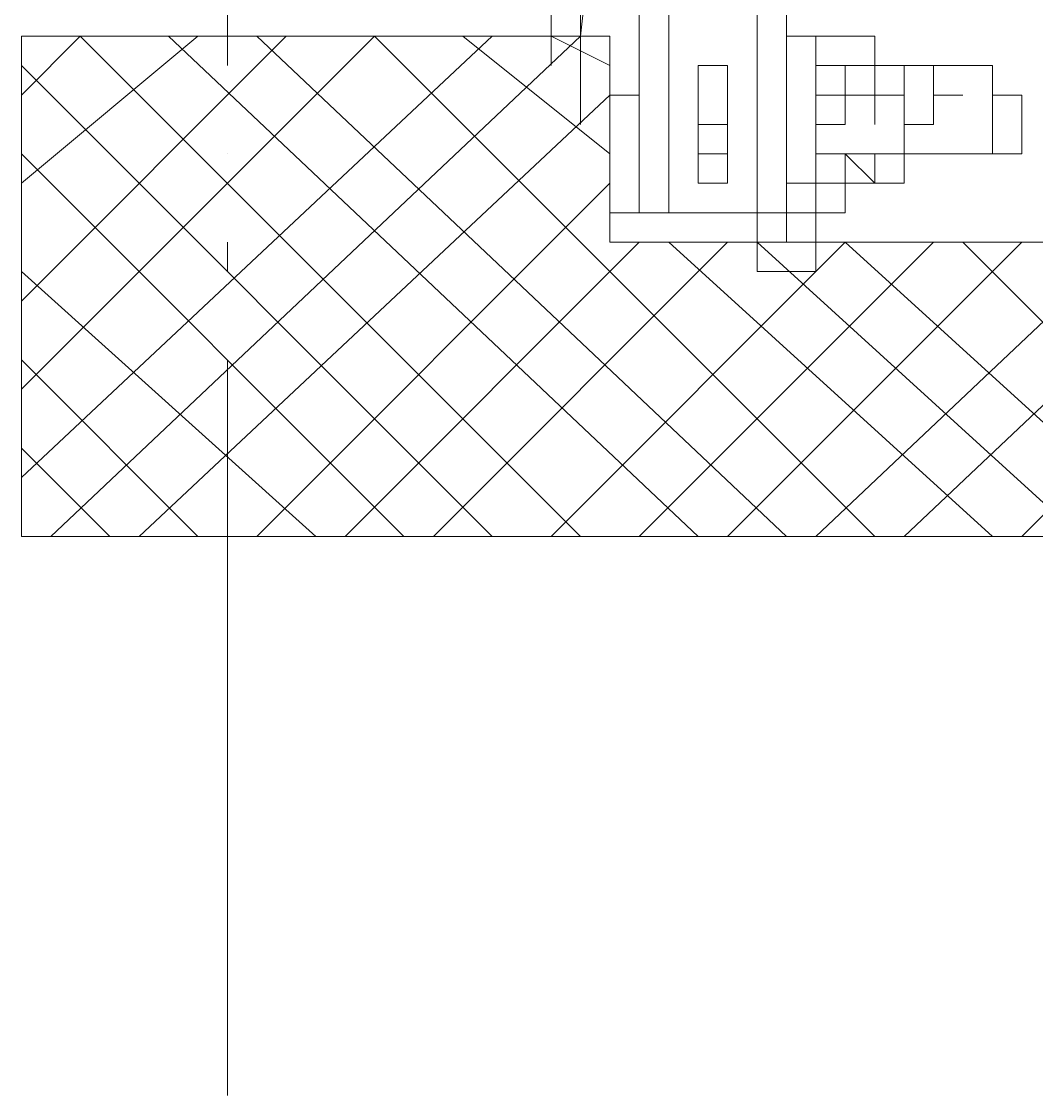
# Model space of a CAD drawing. Header units: millimetres. Extents: x -1005 to 294628, y -1154 to 182592.
# Drawn here: x 11048 to 13425, y 151874 to 154388 of the extents above; entities that cross this region are included whole.
import ezdxf

# ---------------------------------------------------------------- set-up
doc = ezdxf.new("R2010")
doc.units = ezdxf.units.MM
doc.layers.add('PDF_Geomertry', color=7, linetype='Continuous')

msp = doc.modelspace()

# ---------------------------------------------------------------- linework, layer by layer
at = {"layer": 'PDF_Geomertry', "lineweight": 5}
for points in [[(11530.6, 156006.3), (11530.6, 154284.4)], [(11324, 153182.4), (12426, 154215.5), (12494.8, 154215.5), (12426, 154215.5), (12426, 153940.1), (12494.8, 153940.1), (12494.8, 155799.7)], [(12563.7, 155799.7), (12563.7, 153940.1), (12563.7, 155799.7), (12426, 155799.7), (12494.8, 155799.7), (12839.2, 155799.7), (12908.1, 155799.7), (12563.7, 155799.7), (12839.2, 155799.7), (12839.2, 153940.1), (12908.1, 153940.1), (12908.1, 154008.9), (12908.1, 154008.9)], [(12839.2, 155799.7), (12839.2, 153940.1), (12770.4, 153940.1), (12770.4, 155799.7)], [(11117.3, 153182.4), (12357.1, 154353.3), (12426, 154973.2), (12357.1, 154973.2), (12357.1, 154353.3), (12357.1, 154284.4), (12357.1, 154353.3)], [(12357.1, 154491.1), (12357.1, 154146.7)], [(12357.1, 153182.4), (11186.2, 154353.3), (11048.5, 154215.5)], [(13045.8, 153182.4), (11875, 154353.3), (11048.5, 153526.8)], [(12150.5, 154353.3), (11048.5, 153320.2)], [(11668.4, 154353.3), (11048.5, 153733.4)], [(11461.7, 154353.3), (11048.5, 154008.9)], [(12632.6, 153182.4), (11392.8, 154353.3)], [(12839.2, 153182.4), (11599.5, 154353.3)], [(12426, 154077.8), (12081.6, 154353.3)], [(12426, 154284.4), (12288.2, 154353.3)], [(12908.1, 154353.3), (12908.1, 154353.3), (12839.2, 154353.3)], [(14147.8, 154353.3), (12908.1, 153182.4)], [(12908.1, 154353.3), (12908.1, 154353.3), (12908.1, 154353.3), (12977, 154353.3), (12977, 154353.3)], [(12908.1, 154284.4), (12908.1, 154284.4), (12908.1, 154284.4), (12908.1, 154353.3), (12908.1, 154353.3)], [(12908.1, 154353.3), (12908.1, 154284.4), (12908.1, 154284.4)], [(12908.1, 154353.3), (12908.1, 154353.3), (12908.1, 154353.3), (12977, 154353.3), (12977, 154353.3)], [(12977, 154353.3), (12977, 154353.3), (12908.1, 154353.3), (12908.1, 154353.3)], [(12977, 154353.3), (13045.8, 154353.3), (12908.1, 154353.3)], [(13045.8, 154353.3), (13045.8, 154353.3), (13045.8, 154284.4), (13045.8, 154215.5), (12977, 154215.5), (13045.8, 154215.5), (12977, 154215.5), (12977, 154146.7), (12977, 154215.5), (13045.8, 154215.5), (12977, 154215.5), (12977, 154146.7), (12977, 154215.5), (12977, 154146.7), (12977, 154215.5), (12977, 154146.7), (12977, 154215.5), (12977, 154146.7), (12977, 154215.5), (12977, 154146.7), (12977, 154215.5), (12977, 154146.7), (12977, 154215.5), (12977, 154146.7), (12977, 154215.5), (12977, 154146.7), (12977, 154215.5), (12977, 154146.7), (12977, 154215.5), (12977, 154146.7), (12977, 154215.5), (12977, 154146.7), (12977, 154215.5), (12977, 154146.7), (12977, 154215.5), (12977, 154146.7), (12977, 154215.5), (12977, 154146.7), (12977, 154215.5), (12977, 154146.7), (12977, 154215.5), (12977, 154146.7), (12977, 154215.5), (12977, 154146.7), (12977, 154215.5), (12977, 154146.7), (12977, 154215.5), (12977, 154146.7), (12977, 154215.5), (12977, 154146.7), (12977, 154215.5), (12977, 154146.7), (12977, 154215.5), (12977, 154146.7), (12977, 154215.5), (12977, 154146.7), (12977, 154215.5), (12977, 154146.7), (12977, 154215.5), (12977, 154146.7), (12977, 154215.5), (12977, 154284.4), (13045.8, 154284.4), (13045.8, 154215.5)], [(13045.8, 154353.3), (13045.8, 154284.4), (13045.8, 154284.4)], [(13045.8, 154215.5), (13045.8, 154215.5), (13045.8, 154284.4), (13045.8, 154353.3)], [(14354.5, 154353.3), (13114.7, 153182.4)], [(15525.4, 153389), (14561.1, 154353.3), (13390.2, 153182.4)], [(12150.5, 153182.4), (11048.5, 154284.4)], [(12632.6, 154284.4), (12701.5, 154284.4)], [(12977, 154284.4), (12977, 154284.4), (12908.1, 154284.4), (12908.1, 154284.4)], [(12908.1, 154215.5), (12908.1, 154215.5), (12908.1, 154284.4), (12908.1, 154284.4), (12977, 154284.4), (12977, 154215.5), (12977, 154146.7), (12977, 154215.5), (12977, 154146.7), (12977, 154215.5), (12977, 154146.7), (12977, 154215.5), (12977, 154146.7), (12977, 154215.5), (12977, 154146.7), (12977, 154215.5), (12977, 154146.7), (12977, 154215.5), (12977, 154146.7), (12977, 154215.5), (12977, 154146.7), (12977, 154215.5), (12977, 154215.5)], [(12908.1, 154284.4), (12908.1, 154146.7), (12908.1, 154146.7)], [(12977, 154284.4), (12977, 154284.4), (12977, 154215.5)], [(12977, 154284.4), (12977, 154284.4), (12977, 154215.5)], [(12977, 154284.4), (12977, 154284.4), (12977, 154215.5)], [(13114.7, 154215.5), (13114.7, 154284.4), (13114.7, 154215.5), (13114.7, 154284.4), (13045.8, 154284.4), (13045.8, 154284.4)], [(13114.7, 154077.8), (13114.7, 154284.4), (13321.3, 154284.4), (13321.3, 154077.8), (13114.7, 154077.8), (13114.7, 154008.9), (13114.7, 154284.4), (13114.7, 154146.7), (13183.6, 154146.7), (13183.6, 154215.5), (13183.6, 154284.4)], [(12426, 154215.5), (12426, 153940.1), (12770.4, 153940.1), (12770.4, 153871.2), (13528, 153182.4)], [(12908.1, 154215.5), (12908.1, 154215.5), (12908.1, 154146.7), (12977, 154146.7), (12977, 154215.5)], [(12977, 154215.5), (12908.1, 154215.5), (12908.1, 154215.5)], [(12977, 154146.7), (12977, 154215.5), (12908.1, 154215.5), (12908.1, 154146.7), (12908.1, 154215.5), (12908.1, 154146.7), (12908.1, 154215.5), (12908.1, 154146.7), (12908.1, 154215.5), (12908.1, 154146.7), (12908.1, 154215.5), (12908.1, 154146.7), (12908.1, 154215.5), (12908.1, 154146.7), (12908.1, 154215.5), (12908.1, 154146.7), (12908.1, 154146.7)], [(12908.1, 154215.5), (12977, 154215.5), (12977, 154215.5)], [(12908.1, 154215.5), (12908.1, 154146.7), (12977, 154146.7), (12977, 154146.7)], [(12977, 154215.5), (12977, 154215.5), (12977, 154146.7)], [(12977, 154215.5), (12977, 154215.5), (12977, 154146.7)], [(13045.8, 154146.7), (13045.8, 154215.5), (13045.8, 154146.7), (13045.8, 154215.5), (13045.8, 154146.7), (13045.8, 154215.5), (13045.8, 154146.7), (13045.8, 154215.5), (13045.8, 154146.7), (13045.8, 154215.5), (13045.8, 154146.7), (13045.8, 154215.5), (13045.8, 154146.7), (13045.8, 154215.5), (13045.8, 154146.7), (13045.8, 154215.5), (13045.8, 154146.7), (13045.8, 154215.5), (13045.8, 154146.7), (13045.8, 154215.5), (13045.8, 154146.7), (13045.8, 154215.5), (13045.8, 154146.7), (13045.8, 154215.5), (13045.8, 154146.7), (13045.8, 154215.5), (13045.8, 154146.7), (13045.8, 154215.5), (13045.8, 154146.7), (13045.8, 154215.5), (12977, 154215.5), (12977, 154146.7)], [(13252.5, 154215.5), (13252.5, 154215.5)], [(13321.3, 154077.8), (13390.2, 154077.8), (13390.2, 154215.5), (13321.3, 154215.5)], [(12701.5, 154077.8), (12701.5, 154077.8), (12701.5, 154146.7), (12632.6, 154146.7), (12632.6, 154077.8), (12632.6, 154077.8)], [(12908.1, 154077.8), (12908.1, 154077.8), (12977, 154077.8), (12908.1, 154077.8), (12908.1, 154146.7)], [(12977, 154146.7), (12977, 154146.7), (12908.1, 154146.7), (12908.1, 154077.8)], [(12908.1, 154146.7), (12977, 154146.7), (12977, 154146.7)], [(11943.9, 153182.4), (11048.5, 154077.8)], [(11530.6, 154077.8), (11530.6, 154077.8)], [(12839.2, 154008.9), (12908.1, 154008.9), (12908.1, 154077.8), (12908.1, 154008.9), (12908.1, 154008.9)], [(12908.1, 153940.1), (12908.1, 153940.1), (12908.1, 154008.9), (12908.1, 154077.8), (12908.1, 154008.9), (12908.1, 154008.9)], [(12908.1, 154077.8), (12908.1, 154008.9), (12908.1, 154008.9)], [(12908.1, 154008.9), (12908.1, 154008.9), (12908.1, 154077.8), (12977, 154077.8), (12977, 154008.9), (13045.8, 154008.9), (13045.8, 154077.8), (12977, 154077.8), (12977, 154077.8)], [(12977, 154077.8), (12908.1, 154077.8), (12908.1, 154008.9), (12908.1, 154077.8), (12908.1, 154008.9), (12908.1, 154077.8), (12908.1, 154008.9), (12908.1, 154077.8), (12908.1, 154008.9), (12908.1, 154077.8), (12908.1, 154008.9), (12908.1, 154077.8), (12908.1, 154008.9), (12908.1, 154077.8), (12908.1, 154008.9), (12908.1, 154077.8), (12908.1, 154008.9), (12908.1, 154077.8), (12908.1, 154008.9), (12908.1, 154077.8), (12908.1, 154008.9), (12908.1, 154077.8), (12908.1, 154008.9), (12908.1, 154077.8), (12908.1, 154008.9), (12908.1, 154077.8), (12908.1, 154008.9), (12908.1, 154077.8), (12908.1, 154008.9), (12908.1, 154077.8), (12908.1, 154008.9), (12908.1, 154077.8), (12908.1, 154008.9), (12908.1, 154077.8), (12908.1, 154008.9), (12908.1, 154077.8), (12908.1, 154008.9), (12908.1, 154077.8), (12908.1, 154008.9), (12908.1, 154077.8), (12908.1, 154008.9), (12908.1, 154077.8), (12908.1, 154008.9), (12908.1, 154077.8), (12908.1, 154008.9), (12908.1, 154077.8), (12908.1, 154008.9), (12908.1, 154077.8), (12908.1, 154008.9), (12908.1, 154077.8), (12908.1, 154008.9), (12908.1, 154077.8), (12908.1, 154008.9), (12908.1, 154077.8), (12908.1, 154008.9), (12908.1, 154077.8), (12908.1, 154008.9), (12908.1, 154077.8), (12908.1, 154008.9), (12908.1, 154077.8), (12908.1, 154008.9), (12908.1, 154077.8), (12908.1, 154077.8)], [(12908.1, 154077.8), (12908.1, 154008.9), (12908.1, 154008.9)], [(13045.8, 154008.9), (12977, 154008.9), (12977, 154077.8), (12908.1, 154077.8), (12908.1, 154008.9), (12908.1, 154008.9)], [(13045.8, 154008.9), (13045.8, 154008.9), (13045.8, 154077.8), (13045.8, 154077.8), (13045.8, 154008.9), (13114.7, 154008.9), (13114.7, 154077.8), (13114.7, 154077.8)], [(13114.7, 154077.8), (13114.7, 154077.8), (13114.7, 154008.9)], [(12426, 154008.9), (11599.5, 153182.4)], [(12908.1, 153940.1), (12908.1, 154008.9), (12908.1, 153940.1), (12908.1, 154008.9), (12908.1, 153940.1), (12908.1, 154008.9), (12908.1, 153940.1), (12908.1, 154008.9), (12908.1, 153940.1), (12908.1, 154008.9), (12908.1, 153940.1), (12908.1, 154008.9), (12908.1, 153940.1), (12839.2, 153940.1), (12839.2, 153871.2), (12770.4, 153871.2)], [(12908.1, 154008.9), (12908.1, 154008.9), (12977, 154008.9), (12977, 154008.9)], [(12908.1, 154008.9), (12908.1, 153940.1), (12908.1, 153940.1)], [(12908.1, 154008.9), (12908.1, 154008.9), (12908.1, 153940.1)], [(12908.1, 154008.9), (12908.1, 154008.9), (12908.1, 153940.1)], [(12977, 154008.9), (12908.1, 154008.9), (12908.1, 154008.9)], [(12977, 154008.9), (12908.1, 154008.9), (12908.1, 154008.9)], [(12908.1, 154008.9), (12908.1, 154008.9), (12908.1, 153940.1), (12977, 153940.1), (12977, 154008.9), (12977, 154008.9), (12977, 153940.1), (12977, 154008.9), (12977, 153940.1), (12977, 154008.9), (12977, 153940.1), (12977, 154008.9), (12977, 153940.1), (12977, 154008.9), (12977, 153940.1), (12977, 154008.9), (12977, 153940.1), (12977, 154008.9), (12977, 153940.1), (12977, 154008.9), (12977, 153940.1), (12977, 154008.9), (12977, 153940.1), (12977, 154008.9), (12977, 153940.1), (12977, 154008.9), (12977, 153940.1), (12977, 154008.9), (12977, 153940.1), (12977, 154008.9), (12977, 153940.1), (12977, 154008.9), (12977, 153940.1), (12977, 154008.9), (12977, 153940.1), (12977, 154008.9), (12977, 153940.1), (12977, 154008.9), (12977, 153940.1), (12977, 154008.9), (12977, 153940.1), (12977, 154008.9), (12977, 153940.1), (12977, 154008.9), (12977, 153940.1), (12977, 154008.9), (12977, 153940.1), (12977, 154008.9), (12977, 153940.1), (12977, 154008.9), (12977, 153940.1), (12977, 154008.9), (12977, 153940.1), (12977, 154008.9), (12977, 153940.1), (12977, 154008.9), (12977, 153940.1), (12977, 154008.9), (12977, 153940.1), (12977, 154008.9), (12977, 153940.1), (12977, 154008.9), (12977, 153940.1), (12977, 154008.9), (12977, 153940.1), (12977, 154008.9), (12977, 153940.1), (12977, 154008.9), (12977, 153940.1), (12977, 154008.9), (12977, 153940.1), (12977, 154008.9), (12977, 153940.1), (12977, 154008.9), (12977, 153940.1), (12977, 154008.9), (12977, 153940.1), (12977, 154008.9), (12977, 153940.1), (12977, 154008.9), (12977, 153940.1), (12977, 154008.9), (12977, 153940.1), (12977, 154008.9), (12977, 153940.1), (12977, 154008.9), (12977, 153940.1), (12977, 154008.9), (12977, 153940.1), (12977, 154008.9), (12977, 153940.1), (12977, 154008.9), (12977, 153940.1), (12977, 154008.9), (12977, 153940.1), (12977, 154008.9), (12977, 153940.1), (12977, 154008.9), (12977, 153940.1), (12977, 154008.9), (12977, 153940.1), (12977, 154008.9), (13045.8, 154008.9), (12977, 154008.9), (12977, 153940.1)], [(12977, 153940.1), (12977, 153940.1), (12977, 154008.9), (12977, 154008.9)], [(12494.8, 153940.1), (12839.2, 153940.1), (12563.7, 153940.1)], [(11530.6, 153871.2), (11530.6, 153802.3)], [(12494.8, 153871.2), (11806.1, 153182.4)], [(12701.5, 153871.2), (12012.7, 153182.4)], [(13734.6, 153182.4), (12977, 153871.2), (12288.2, 153182.4)], [(13183.6, 153871.2), (12494.8, 153182.4)], [(13321.3, 153182.4), (12563.7, 153871.2)], [(13390.2, 153871.2), (12701.5, 153182.4)], [(13941.2, 153182.4), (13252.5, 153871.2)], [(11737.2, 153182.4), (11048.5, 153802.3)], [(11461.7, 153182.4), (11048.5, 153595.7)], [(11530.6, 153595.7), (11530.6, 151873.8)], [(11255.1, 153182.4), (11048.5, 153389)]]:
    msp.add_lwpolyline(points, dxfattribs=at)
for points in [[(12288.2, 154284.4), (12288.2, 154422.2)], [(11048.5, 154353.3), (11048.5, 153182.4), (15525.4, 153182.4), (15525.4, 154353.3), (13459.1, 154353.3), (13459.1, 153871.2), (12426, 153871.2), (12426, 154353.3), (11048.5, 154353.3)], [(13045.8, 154284.4), (12908.1, 154284.4), (12908.1, 154284.4), (12908.1, 154008.9), (12908.1, 154353.3), (13045.8, 154353.3)], [(12908.1, 154353.3), (12908.1, 154353.3)], [(12908.1, 154353.3), (12908.1, 154353.3)], [(12908.1, 154353.3), (12908.1, 154353.3)], [(12908.1, 154353.3), (12908.1, 154353.3)], [(12908.1, 154353.3), (12908.1, 154353.3)], [(12908.1, 154353.3), (12908.1, 154353.3)], [(12908.1, 154353.3), (12908.1, 154353.3)], [(12908.1, 154353.3), (12908.1, 154353.3)], [(12908.1, 154353.3), (12908.1, 154353.3)], [(12977, 154353.3), (12977, 154353.3)], [(12977, 154353.3), (12977, 154353.3)], [(12977, 154353.3), (12977, 154353.3)], [(12977, 154353.3), (12977, 154353.3)], [(12977, 154353.3), (12977, 154353.3)], [(12977, 154353.3), (12977, 154353.3)], [(12977, 154353.3), (12977, 154353.3)], [(12977, 154353.3), (12977, 154353.3)], [(12977, 154353.3), (12977, 154353.3)], [(12977, 154353.3), (12977, 154353.3)], [(13045.8, 154284.4), (13045.8, 154353.3)], [(13045.8, 154284.4), (13045.8, 154353.3)], [(13045.8, 154353.3), (13045.8, 154353.3)], [(12288.2, 154284.4), (12288.2, 154284.4)], [(12357.1, 154284.4), (12357.1, 154284.4)], [(12357.1, 154215.5), (12357.1, 154284.4)], [(12701.5, 154008.9), (12632.6, 154008.9), (12632.6, 154284.4), (12701.5, 154284.4)], [(12908.1, 154284.4), (12908.1, 154284.4)], [(12908.1, 154284.4), (12908.1, 154284.4), (12908.1, 154215.5)], [(12908.1, 154284.4), (12908.1, 154284.4)], [(12908.1, 154284.4), (12908.1, 154284.4)], [(12908.1, 154284.4), (12908.1, 154284.4), (12908.1, 154215.5)], [(12908.1, 154284.4), (12908.1, 154284.4)], [(12908.1, 154284.4), (12908.1, 154284.4)], [(12908.1, 154284.4), (12908.1, 154284.4)], [(12908.1, 154284.4), (12908.1, 154284.4)], [(12908.1, 154284.4), (12908.1, 154284.4)], [(12908.1, 154284.4), (12908.1, 154284.4)], [(12908.1, 154284.4), (12908.1, 154284.4)], [(12908.1, 154284.4), (12908.1, 154284.4)], [(12908.1, 154284.4), (12908.1, 154284.4), (12908.1, 154215.5), (12908.1, 154284.4), (12908.1, 154215.5)], [(12908.1, 154284.4), (12908.1, 154284.4)], [(12977, 154215.5), (12977, 154284.4)], [(12977, 154284.4), (12977, 154284.4)], [(12977, 154284.4), (12977, 154284.4)], [(12977, 154284.4), (12977, 154284.4)], [(12977, 154284.4), (12977, 154284.4), (12977, 154215.5)], [(12977, 154284.4), (12977, 154284.4)], [(12977, 154284.4), (12977, 154284.4)], [(12977, 154284.4), (12977, 154284.4)], [(12977, 154215.5), (12977, 154284.4)], [(12977, 154215.5), (12977, 154284.4)], [(13045.8, 154284.4), (13045.8, 154284.4)], [(13045.8, 154215.5), (13045.8, 154284.4)], [(13114.7, 154284.4), (13183.6, 154284.4)], [(13114.7, 154284.4), (13114.7, 154284.4)], [(13114.7, 154284.4), (13114.7, 154284.4)], [(13114.7, 154284.4), (13114.7, 154284.4)], [(12908.1, 154146.7), (12908.1, 154146.7), (12908.1, 154215.5), (12908.1, 154215.5)], [(12908.1, 154215.5), (12908.1, 154215.5)], [(12908.1, 154215.5), (12908.1, 154215.5)], [(12908.1, 154215.5), (12908.1, 154215.5)], [(12908.1, 154215.5), (12908.1, 154215.5)], [(12908.1, 154215.5), (12908.1, 154215.5)], [(12908.1, 154215.5), (12908.1, 154146.7), (12908.1, 154215.5)], [(12908.1, 154146.7), (12908.1, 154215.5)], [(12908.1, 154215.5), (12908.1, 154146.7), (12908.1, 154215.5)], [(12908.1, 154215.5), (12908.1, 154215.5)], [(12908.1, 154215.5), (12908.1, 154215.5)], [(12908.1, 154215.5), (12908.1, 154215.5)], [(12908.1, 154215.5), (12908.1, 154215.5)], [(12908.1, 154215.5), (12908.1, 154215.5)], [(12908.1, 154215.5), (12908.1, 154215.5)], [(12908.1, 154215.5), (12908.1, 154215.5)], [(12908.1, 154215.5), (12908.1, 154215.5)], [(12908.1, 154215.5), (12908.1, 154215.5)], [(12908.1, 154215.5), (12908.1, 154215.5)], [(12908.1, 154215.5), (12908.1, 154215.5)], [(12908.1, 154215.5), (12908.1, 154215.5)], [(12908.1, 154215.5), (12908.1, 154215.5)], [(12908.1, 154215.5), (12908.1, 154215.5)], [(12908.1, 154215.5), (12908.1, 154215.5)], [(12908.1, 154215.5), (12908.1, 154215.5)], [(12908.1, 154215.5), (12908.1, 154215.5)], [(12908.1, 154215.5), (12908.1, 154215.5)], [(12908.1, 154215.5), (12908.1, 154215.5)], [(12908.1, 154215.5), (12908.1, 154215.5)], [(12908.1, 154215.5), (12908.1, 154215.5)], [(12977, 154215.5), (12977, 154146.7), (12977, 154215.5)], [(12977, 154215.5), (12977, 154215.5)], [(12977, 154215.5), (12977, 154215.5)], [(12977, 154146.7), (12977, 154146.7), (12977, 154215.5)], [(12977, 154215.5), (12977, 154146.7), (12977, 154215.5)], [(12977, 154215.5), (12977, 154146.7), (12977, 154215.5)], [(12977, 154215.5), (12977, 154146.7), (12977, 154215.5)], [(12977, 154215.5), (12977, 154215.5)], [(12977, 154215.5), (12977, 154215.5)], [(12977, 154215.5), (12977, 154215.5)], [(12977, 154215.5), (12977, 154215.5)], [(12977, 154215.5), (12977, 154215.5)], [(12977, 154215.5), (12977, 154215.5)], [(12977, 154215.5), (12977, 154215.5)], [(12977, 154215.5), (12977, 154215.5)], [(12977, 154215.5), (12977, 154215.5)], [(12977, 154215.5), (12977, 154215.5)], [(12977, 154215.5), (12977, 154215.5)], [(12977, 154215.5), (12977, 154215.5)], [(12977, 154215.5), (12977, 154215.5)], [(12977, 154215.5), (12977, 154215.5)], [(12977, 154215.5), (12977, 154215.5)], [(12977, 154215.5), (12977, 154215.5)], [(12977, 154215.5), (12977, 154215.5)], [(12977, 154146.7), (12977, 154215.5)], [(12977, 154146.7), (12977, 154215.5)], [(12977, 154146.7), (12977, 154215.5)], [(12977, 154146.7), (12977, 154215.5)], [(12977, 154146.7), (12977, 154215.5)], [(12977, 154146.7), (12977, 154215.5)], [(12977, 154146.7), (12977, 154215.5)], [(12977, 154146.7), (12977, 154215.5)], [(12977, 154146.7), (12977, 154215.5)], [(12977, 154146.7), (12977, 154215.5)], [(12977, 154146.7), (12977, 154215.5)], [(12977, 154146.7), (12977, 154215.5)], [(12977, 154146.7), (12977, 154215.5)], [(12977, 154146.7), (12977, 154215.5)], [(12977, 154146.7), (12977, 154215.5)], [(12977, 154146.7), (12977, 154215.5)], [(12977, 154146.7), (12977, 154215.5)], [(12977, 154146.7), (12977, 154215.5)], [(12977, 154146.7), (12977, 154215.5)], [(12977, 154146.7), (12977, 154215.5)], [(12977, 154146.7), (12977, 154215.5)], [(12977, 154146.7), (12977, 154215.5)], [(12977, 154146.7), (12977, 154215.5)], [(12977, 154146.7), (12977, 154215.5)], [(12977, 154146.7), (12977, 154215.5)], [(12977, 154146.7), (12977, 154215.5)], [(12977, 154146.7), (12977, 154215.5)], [(12977, 154146.7), (12977, 154215.5)], [(12977, 154146.7), (12977, 154215.5)], [(12977, 154146.7), (12977, 154215.5)], [(13045.8, 154215.5), (13114.7, 154215.5)], [(13045.8, 154215.5), (13045.8, 154215.5), (13045.8, 154146.7), (13045.8, 154146.7)], [(13045.8, 154215.5), (13045.8, 154215.5)], [(13045.8, 154146.7), (13045.8, 154215.5)], [(13045.8, 154146.7), (13045.8, 154215.5)], [(13045.8, 154146.7), (13045.8, 154215.5)], [(13045.8, 154215.5), (13045.8, 154215.5)], [(13045.8, 154215.5), (13045.8, 154215.5)], [(13045.8, 154215.5), (13045.8, 154215.5)], [(13045.8, 154215.5), (13045.8, 154215.5)], [(13045.8, 154215.5), (13045.8, 154215.5)], [(13045.8, 154215.5), (13045.8, 154215.5)], [(13045.8, 154215.5), (13045.8, 154215.5)], [(13045.8, 154215.5), (13045.8, 154215.5)], [(13045.8, 154215.5), (13045.8, 154215.5)], [(13045.8, 154215.5), (13045.8, 154215.5)], [(13045.8, 154215.5), (13045.8, 154215.5)], [(13045.8, 154215.5), (13045.8, 154215.5)], [(13045.8, 154215.5), (13045.8, 154215.5)], [(13045.8, 154215.5), (13045.8, 154215.5)], [(13045.8, 154215.5), (13045.8, 154215.5)], [(13045.8, 154215.5), (13045.8, 154215.5)], [(13045.8, 154215.5), (13045.8, 154215.5)], [(13183.6, 154215.5), (13252.5, 154215.5), (13183.6, 154215.5)], [(12632.6, 154077.8), (12701.5, 154077.8), (12701.5, 154146.7), (12632.6, 154146.7), (12632.6, 154077.8)], [(12908.1, 154077.8), (12908.1, 154146.7)], [(12908.1, 154146.7), (12908.1, 154077.8)], [(12908.1, 154077.8), (12908.1, 154146.7)], [(12908.1, 154146.7), (12908.1, 154146.7)], [(12908.1, 154146.7), (12908.1, 154146.7)], [(12908.1, 154146.7), (12908.1, 154146.7)], [(12908.1, 154146.7), (12908.1, 154146.7)], [(12908.1, 154146.7), (12908.1, 154146.7)], [(12908.1, 154146.7), (12908.1, 154146.7)], [(12908.1, 154146.7), (12908.1, 154146.7)], [(12908.1, 154146.7), (12908.1, 154146.7)], [(12908.1, 154146.7), (12908.1, 154146.7)], [(12908.1, 154146.7), (12908.1, 154146.7)], [(12908.1, 154146.7), (12908.1, 154146.7)], [(12908.1, 154146.7), (12908.1, 154146.7)], [(12908.1, 154146.7), (12908.1, 154146.7)], [(12908.1, 154146.7), (12908.1, 154146.7)], [(12908.1, 154146.7), (12908.1, 154146.7)], [(12908.1, 154146.7), (12908.1, 154146.7)], [(12908.1, 154146.7), (12908.1, 154146.7)], [(12908.1, 154146.7), (12908.1, 154146.7)], [(12908.1, 154146.7), (12908.1, 154146.7)], [(12908.1, 154146.7), (12908.1, 154146.7)], [(12908.1, 154146.7), (12908.1, 154146.7)], [(12908.1, 154146.7), (12908.1, 154146.7)], [(12908.1, 154146.7), (12908.1, 154146.7)], [(12908.1, 154146.7), (12908.1, 154146.7)], [(12908.1, 154146.7), (12908.1, 154146.7)], [(12908.1, 154146.7), (12908.1, 154146.7)], [(12908.1, 154146.7), (12908.1, 154146.7)], [(12908.1, 154146.7), (12908.1, 154146.7)], [(12977, 154146.7), (12977, 154146.7)], [(12977, 154146.7), (12977, 154146.7)], [(12977, 154146.7), (12977, 154146.7)], [(12977, 154146.7), (12977, 154146.7)], [(12977, 154146.7), (12977, 154146.7)], [(12977, 154146.7), (12977, 154146.7)], [(12977, 154146.7), (12977, 154146.7)], [(12977, 154146.7), (12977, 154146.7)], [(12977, 154146.7), (12977, 154146.7)], [(12977, 154146.7), (12977, 154146.7)], [(12977, 154146.7), (12977, 154146.7)], [(12977, 154146.7), (12977, 154146.7)], [(12977, 154146.7), (12977, 154146.7)], [(12977, 154146.7), (12977, 154146.7)], [(12977, 154146.7), (12977, 154146.7)], [(12977, 154146.7), (12977, 154146.7)], [(12977, 154146.7), (12977, 154146.7)], [(12977, 154146.7), (12977, 154146.7)], [(12977, 154146.7), (12977, 154146.7)], [(12977, 154146.7), (12977, 154146.7)], [(12977, 154146.7), (12977, 154146.7)], [(12977, 154146.7), (12977, 154146.7)], [(12977, 154146.7), (12977, 154146.7)], [(12977, 154146.7), (12977, 154146.7)], [(12977, 154146.7), (12977, 154146.7)], [(12977, 154146.7), (12977, 154146.7)], [(12977, 154146.7), (12977, 154146.7)], [(12977, 154146.7), (12977, 154146.7)], [(12977, 154146.7), (12977, 154146.7)], [(12977, 154146.7), (12977, 154146.7)], [(12977, 154146.7), (12977, 154146.7)], [(12977, 154146.7), (12977, 154146.7)], [(12977, 154146.7), (12977, 154146.7)], [(12977, 154146.7), (12977, 154146.7)], [(12977, 154146.7), (12977, 154146.7)], [(12977, 154146.7), (12977, 154146.7)], [(12977, 154146.7), (12977, 154146.7)], [(12977, 154146.7), (12977, 154146.7)], [(12977, 154146.7), (12977, 154146.7)], [(12977, 154146.7), (12977, 154146.7)], [(12977, 154146.7), (12977, 154146.7)], [(12977, 154146.7), (12977, 154146.7)], [(12977, 154146.7), (12977, 154146.7)], [(12977, 154146.7), (12977, 154146.7)], [(12977, 154146.7), (12977, 154146.7)], [(12977, 154146.7), (12977, 154146.7)], [(12977, 154146.7), (12977, 154146.7)], [(12977, 154146.7), (12977, 154146.7)], [(12977, 154146.7), (12977, 154146.7)], [(12977, 154146.7), (12977, 154146.7)], [(12977, 154146.7), (12977, 154146.7)], [(12977, 154146.7), (12977, 154146.7)], [(12977, 154146.7), (12977, 154146.7)], [(12977, 154146.7), (12977, 154146.7)], [(12977, 154146.7), (12977, 154146.7)], [(12977, 154146.7), (12977, 154146.7)], [(12977, 154146.7), (12977, 154146.7)], [(12977, 154146.7), (12977, 154146.7)], [(12977, 154146.7), (12977, 154146.7)], [(12977, 154146.7), (12977, 154146.7)], [(12977, 154146.7), (12977, 154146.7)], [(12977, 154146.7), (12977, 154146.7)], [(12977, 154146.7), (12977, 154146.7)], [(12977, 154146.7), (12977, 154146.7)], [(12977, 154146.7), (12977, 154146.7)], [(12977, 154146.7), (12977, 154146.7)], [(12977, 154146.7), (12977, 154146.7)], [(12977, 154146.7), (12977, 154146.7)], [(12977, 154146.7), (12977, 154146.7)], [(12977, 154146.7), (12977, 154146.7)], [(12977, 154146.7), (12977, 154146.7)], [(12977, 154146.7), (12977, 154146.7)], [(12977, 154146.7), (12977, 154146.7)], [(12977, 154146.7), (12977, 154146.7)], [(12977, 154146.7), (12977, 154146.7)], [(12977, 154146.7), (12977, 154146.7)], [(12977, 154146.7), (12977, 154146.7)], [(12977, 154146.7), (12977, 154146.7)], [(12977, 154146.7), (12977, 154146.7)], [(12977, 154146.7), (12977, 154146.7)], [(12977, 154146.7), (12977, 154146.7)], [(12977, 154146.7), (12977, 154146.7)], [(12977, 154146.7), (12977, 154146.7)], [(12977, 154146.7), (12977, 154146.7)], [(12977, 154146.7), (12977, 154146.7)], [(12977, 154146.7), (12977, 154146.7)], [(12977, 154146.7), (12977, 154146.7)], [(12977, 154146.7), (12977, 154146.7)], [(12977, 154146.7), (12977, 154146.7)], [(12977, 154146.7), (12977, 154146.7)], [(12977, 154146.7), (12977, 154146.7)], [(12977, 154146.7), (12977, 154146.7)], [(12977, 154146.7), (12977, 154146.7)], [(12977, 154146.7), (12977, 154146.7)], [(12977, 154146.7), (12977, 154146.7)], [(12977, 154146.7), (12977, 154146.7)], [(12977, 154146.7), (12977, 154146.7)], [(12977, 154146.7), (12977, 154146.7)], [(12977, 154146.7), (12977, 154146.7)], [(12977, 154146.7), (12977, 154146.7)], [(12977, 154146.7), (12977, 154146.7)], [(12977, 154146.7), (12977, 154146.7)], [(12977, 154146.7), (12977, 154146.7)], [(12977, 154146.7), (12977, 154146.7)], [(12977, 154146.7), (12977, 154146.7)], [(12977, 154146.7), (12977, 154146.7)], [(12977, 154146.7), (12977, 154146.7)], [(12977, 154146.7), (12977, 154146.7)], [(12977, 154146.7), (12977, 154146.7)], [(12977, 154146.7), (12977, 154146.7)], [(12977, 154146.7), (12977, 154146.7)], [(12977, 154146.7), (12977, 154146.7)], [(12977, 154146.7), (12977, 154146.7)], [(12977, 154146.7), (12977, 154146.7)], [(12977, 154146.7), (12977, 154146.7)], [(12977, 154146.7), (12977, 154146.7)], [(12977, 154146.7), (12977, 154146.7)], [(12977, 154146.7), (12977, 154146.7)], [(12977, 154146.7), (12977, 154146.7)], [(12977, 154146.7), (12977, 154146.7)], [(12977, 154146.7), (12977, 154146.7)], [(12977, 154146.7), (12977, 154146.7)], [(12977, 154146.7), (12977, 154146.7)], [(12977, 154146.7), (12977, 154146.7)], [(12977, 154146.7), (12977, 154146.7)], [(12977, 154146.7), (12977, 154146.7)], [(12977, 154146.7), (12977, 154146.7)], [(12977, 154146.7), (12977, 154146.7)], [(12977, 154146.7), (12977, 154146.7)], [(12977, 154146.7), (12977, 154146.7)], [(12977, 154146.7), (12977, 154146.7)], [(12977, 154146.7), (12977, 154146.7)], [(12977, 154146.7), (12977, 154146.7)], [(12977, 154146.7), (12977, 154146.7)], [(12977, 154146.7), (12977, 154146.7)], [(12977, 154146.7), (12977, 154146.7)], [(12977, 154146.7), (12977, 154146.7)], [(12908.1, 154008.9), (12908.1, 154077.8), (12908.1, 154008.9)], [(12908.1, 154077.8), (12908.1, 154077.8)], [(12908.1, 154077.8), (12908.1, 154077.8)], [(12908.1, 154077.8), (12908.1, 154077.8), (12908.1, 154008.9), (12908.1, 154077.8), (12908.1, 154008.9), (12908.1, 154077.8), (12908.1, 154008.9), (12908.1, 154077.8), (12908.1, 154008.9), (12908.1, 154077.8)], [(12908.1, 154008.9), (12908.1, 154077.8)], [(12908.1, 154008.9), (12908.1, 154077.8)], [(12908.1, 154008.9), (12908.1, 154077.8)], [(12908.1, 154008.9), (12908.1, 154077.8)], [(12908.1, 154008.9), (12908.1, 154077.8)], [(12908.1, 154008.9), (12908.1, 154077.8)], [(12908.1, 154008.9), (12908.1, 154077.8)], [(12908.1, 154008.9), (12908.1, 154077.8)], [(12908.1, 154008.9), (12908.1, 154077.8)], [(12908.1, 154008.9), (12908.1, 154077.8)], [(12908.1, 154008.9), (12908.1, 154077.8)], [(12908.1, 154008.9), (12908.1, 154077.8)], [(12908.1, 154008.9), (12908.1, 154077.8)], [(12908.1, 154008.9), (12908.1, 154077.8)], [(12908.1, 154008.9), (12908.1, 154077.8)], [(12908.1, 154008.9), (12908.1, 154077.8)], [(12908.1, 154008.9), (12908.1, 154077.8)], [(12908.1, 154008.9), (12908.1, 154077.8)], [(12908.1, 154008.9), (12908.1, 154077.8)], [(12908.1, 154008.9), (12908.1, 154077.8)], [(12908.1, 154008.9), (12908.1, 154077.8)], [(12908.1, 154008.9), (12908.1, 154077.8)], [(12908.1, 154008.9), (12908.1, 154077.8)], [(12908.1, 154008.9), (12908.1, 154077.8)], [(12908.1, 154008.9), (12908.1, 154077.8)], [(12908.1, 154008.9), (12908.1, 154077.8)], [(12908.1, 154008.9), (12908.1, 154077.8)], [(12908.1, 154008.9), (12908.1, 154077.8)], [(12908.1, 154008.9), (12908.1, 154077.8)], [(12908.1, 154008.9), (12908.1, 154077.8)], [(12908.1, 154008.9), (12908.1, 154077.8)], [(12908.1, 154008.9), (12908.1, 154077.8)], [(12908.1, 154008.9), (12908.1, 154077.8)], [(12908.1, 154008.9), (12908.1, 154077.8)], [(12908.1, 154008.9), (12908.1, 154077.8)], [(12908.1, 154008.9), (12908.1, 154077.8)], [(12908.1, 154008.9), (12908.1, 154077.8)], [(12908.1, 154008.9), (12908.1, 154077.8)], [(12908.1, 154008.9), (12908.1, 154077.8)], [(12908.1, 154008.9), (12908.1, 154077.8)], [(12908.1, 154008.9), (12908.1, 154077.8)], [(12908.1, 154008.9), (12908.1, 154077.8)], [(12908.1, 154008.9), (12908.1, 154077.8)], [(12908.1, 154008.9), (12908.1, 154077.8)], [(12908.1, 154008.9), (12908.1, 154077.8)], [(12908.1, 154008.9), (12908.1, 154077.8)], [(12908.1, 154008.9), (12908.1, 154077.8)], [(12908.1, 154008.9), (12908.1, 154077.8)], [(12908.1, 154008.9), (12908.1, 154077.8)], [(12908.1, 154008.9), (12908.1, 154077.8)], [(12908.1, 154008.9), (12908.1, 154077.8)], [(12908.1, 154008.9), (12908.1, 154077.8)], [(12908.1, 154008.9), (12908.1, 154077.8)], [(12908.1, 154008.9), (12908.1, 154077.8)], [(12908.1, 154008.9), (12908.1, 154077.8)], [(12908.1, 154008.9), (12908.1, 154077.8)], [(12908.1, 154008.9), (12908.1, 154077.8)], [(12908.1, 154008.9), (12908.1, 154077.8)], [(12908.1, 154008.9), (12908.1, 154077.8)], [(12908.1, 154008.9), (12908.1, 154077.8)], [(12908.1, 154008.9), (12908.1, 154077.8)], [(12908.1, 154008.9), (12908.1, 154077.8)], [(12908.1, 154008.9), (12908.1, 154077.8)], [(12908.1, 154008.9), (12908.1, 154077.8)], [(12908.1, 154008.9), (12908.1, 154077.8)], [(12908.1, 154008.9), (12908.1, 154077.8)], [(12908.1, 154008.9), (12908.1, 154077.8)], [(12908.1, 154008.9), (12908.1, 154077.8)], [(12908.1, 154008.9), (12908.1, 154077.8)], [(12908.1, 154008.9), (12908.1, 154077.8)], [(12908.1, 154008.9), (12908.1, 154077.8)], [(12908.1, 154008.9), (12908.1, 154077.8)], [(12908.1, 154008.9), (12908.1, 154077.8)], [(12908.1, 154008.9), (12908.1, 154077.8)], [(12908.1, 154008.9), (12908.1, 154077.8)], [(12908.1, 154008.9), (12908.1, 154077.8)], [(12908.1, 154008.9), (12908.1, 154077.8)], [(12908.1, 154008.9), (12908.1, 154077.8)], [(12977, 154077.8), (12977, 154008.9)], [(12977, 154008.9), (12977, 154077.8), (12977, 154008.9)], [(13045.8, 154008.9), (12977, 154008.9), (12977, 154077.8)], [(13045.8, 154077.8), (13114.7, 154077.8)], [(13114.7, 154077.8), (13114.7, 154077.8)], [(13114.7, 154077.8), (13114.7, 154077.8)], [(12908.1, 154008.9), (12908.1, 154008.9)], [(12908.1, 154008.9), (12908.1, 154008.9)], [(12908.1, 154008.9), (12908.1, 154008.9)], [(12908.1, 154008.9), (12908.1, 154008.9)], [(12908.1, 154008.9), (12908.1, 154008.9)], [(12908.1, 153940.1), (12908.1, 153940.1), (12908.1, 154008.9)], [(12908.1, 154008.9), (12908.1, 154008.9), (12908.1, 153940.1), (12908.1, 154008.9)], [(12908.1, 154008.9), (12908.1, 153940.1), (12908.1, 154008.9)], [(12908.1, 154008.9), (12908.1, 153940.1), (12908.1, 154008.9)], [(12908.1, 154008.9), (12908.1, 154008.9)], [(12908.1, 154008.9), (12908.1, 154008.9)], [(12908.1, 153940.1), (12908.1, 154008.9)], [(12908.1, 153940.1), (12908.1, 154008.9)], [(12908.1, 153940.1), (12908.1, 154008.9)], [(12908.1, 154008.9), (12908.1, 154008.9)], [(12908.1, 154008.9), (12908.1, 154008.9)], [(12908.1, 153940.1), (12908.1, 154008.9)], [(12908.1, 154008.9), (12908.1, 154008.9)], [(12908.1, 154008.9), (12908.1, 154008.9)], [(12908.1, 154008.9), (12908.1, 154008.9)], [(12908.1, 154008.9), (12908.1, 154008.9)], [(12908.1, 154008.9), (12908.1, 154008.9)], [(12908.1, 153940.1), (12908.1, 154008.9)], [(12908.1, 154008.9), (12908.1, 154008.9)], [(12908.1, 154008.9), (12908.1, 154008.9)], [(12908.1, 154008.9), (12908.1, 154008.9)], [(12908.1, 154008.9), (12908.1, 154008.9)], [(12908.1, 154008.9), (12908.1, 154008.9)], [(12908.1, 154008.9), (12908.1, 154008.9)], [(12908.1, 154008.9), (12908.1, 154008.9)], [(12908.1, 154008.9), (12908.1, 154008.9)], [(12908.1, 154008.9), (12908.1, 154008.9)], [(12908.1, 154008.9), (12908.1, 154008.9)], [(12908.1, 154008.9), (12908.1, 154008.9)], [(12908.1, 154008.9), (12908.1, 154008.9)], [(12908.1, 154008.9), (12908.1, 154008.9)], [(12908.1, 154008.9), (12908.1, 154008.9)], [(12908.1, 154008.9), (12908.1, 154008.9)], [(12908.1, 154008.9), (12908.1, 154008.9)], [(12908.1, 153940.1), (12908.1, 154008.9)], [(12908.1, 153940.1), (12908.1, 154008.9)], [(12908.1, 153940.1), (12908.1, 154008.9)], [(12908.1, 153940.1), (12908.1, 154008.9)], [(12908.1, 153940.1), (12908.1, 154008.9)], [(12908.1, 153940.1), (12908.1, 154008.9)], [(12908.1, 153940.1), (12908.1, 154008.9)], [(12908.1, 153940.1), (12908.1, 154008.9)], [(12908.1, 153940.1), (12908.1, 154008.9)], [(12908.1, 153940.1), (12908.1, 154008.9)], [(12908.1, 153940.1), (12908.1, 154008.9)], [(12908.1, 153940.1), (12908.1, 154008.9)], [(12908.1, 153940.1), (12908.1, 154008.9)], [(12908.1, 153940.1), (12908.1, 154008.9)], [(12908.1, 153940.1), (12908.1, 154008.9)], [(12908.1, 153940.1), (12908.1, 154008.9)], [(12908.1, 153940.1), (12908.1, 154008.9)], [(12908.1, 153940.1), (12908.1, 154008.9)], [(12908.1, 153940.1), (12908.1, 154008.9)], [(12908.1, 153940.1), (12908.1, 154008.9)], [(12908.1, 153940.1), (12908.1, 154008.9)], [(12908.1, 153940.1), (12908.1, 154008.9)], [(12908.1, 153940.1), (12908.1, 154008.9)], [(12908.1, 153940.1), (12908.1, 154008.9)], [(12908.1, 153940.1), (12908.1, 154008.9)], [(12908.1, 153940.1), (12908.1, 154008.9)], [(12908.1, 153940.1), (12908.1, 154008.9)], [(12908.1, 153940.1), (12908.1, 154008.9)], [(12908.1, 153940.1), (12908.1, 154008.9)], [(12908.1, 153940.1), (12908.1, 154008.9)], [(12908.1, 153940.1), (12908.1, 154008.9)], [(12908.1, 153940.1), (12908.1, 154008.9)], [(12908.1, 153940.1), (12908.1, 154008.9)], [(12908.1, 153940.1), (12908.1, 154008.9)], [(12908.1, 153940.1), (12908.1, 154008.9)], [(12908.1, 153940.1), (12908.1, 154008.9)], [(12908.1, 153940.1), (12908.1, 154008.9)], [(12908.1, 153940.1), (12908.1, 154008.9)], [(12908.1, 153940.1), (12908.1, 154008.9)], [(12908.1, 153940.1), (12908.1, 154008.9)], [(12908.1, 153940.1), (12908.1, 154008.9)], [(12908.1, 153940.1), (12908.1, 154008.9)], [(12908.1, 153940.1), (12908.1, 154008.9)], [(12908.1, 153940.1), (12908.1, 154008.9)], [(12908.1, 153940.1), (12908.1, 154008.9)], [(12908.1, 153940.1), (12908.1, 154008.9)], [(12908.1, 153940.1), (12908.1, 154008.9)], [(12908.1, 154008.9), (12908.1, 154008.9)], [(12908.1, 154008.9), (12908.1, 154008.9)], [(12908.1, 154008.9), (12908.1, 154008.9)], [(12908.1, 154008.9), (12908.1, 154008.9)], [(12908.1, 154008.9), (12908.1, 154008.9)], [(12908.1, 154008.9), (12908.1, 154008.9)], [(12908.1, 154008.9), (12908.1, 154008.9)], [(12908.1, 154008.9), (12908.1, 154008.9)], [(12908.1, 154008.9), (12908.1, 154008.9)], [(12908.1, 154008.9), (12908.1, 154008.9)], [(12908.1, 154008.9), (12908.1, 154008.9)], [(12908.1, 154008.9), (12908.1, 154008.9)], [(12908.1, 154008.9), (12908.1, 154008.9)], [(12908.1, 154008.9), (12908.1, 154008.9)], [(12908.1, 154008.9), (12908.1, 154008.9)], [(12908.1, 154008.9), (12908.1, 154008.9)], [(12908.1, 154008.9), (12908.1, 154008.9)], [(12908.1, 154008.9), (12908.1, 154008.9)], [(12908.1, 154008.9), (12908.1, 154008.9)], [(12908.1, 154008.9), (12908.1, 154008.9)], [(12908.1, 154008.9), (12908.1, 154008.9)], [(12908.1, 154008.9), (12908.1, 154008.9)], [(12908.1, 154008.9), (12908.1, 154008.9)], [(12908.1, 154008.9), (12908.1, 154008.9)], [(12908.1, 154008.9), (12908.1, 154008.9)], [(12908.1, 154008.9), (12908.1, 154008.9)], [(12908.1, 154008.9), (12908.1, 154008.9)], [(12908.1, 154008.9), (12908.1, 154008.9)], [(12908.1, 154008.9), (12908.1, 154008.9)], [(12908.1, 154008.9), (12908.1, 154008.9)], [(12908.1, 154008.9), (12908.1, 154008.9)], [(12908.1, 154008.9), (12908.1, 154008.9)], [(12908.1, 154008.9), (12908.1, 154008.9)], [(12908.1, 154008.9), (12908.1, 154008.9)], [(12908.1, 154008.9), (12908.1, 154008.9)], [(12908.1, 154008.9), (12908.1, 154008.9)], [(12908.1, 154008.9), (12908.1, 154008.9)], [(12908.1, 154008.9), (12908.1, 154008.9)], [(12908.1, 154008.9), (12908.1, 154008.9)], [(12908.1, 154008.9), (12908.1, 154008.9)], [(12908.1, 154008.9), (12908.1, 154008.9)], [(12908.1, 154008.9), (12908.1, 154008.9)], [(12908.1, 154008.9), (12908.1, 154008.9)], [(12908.1, 154008.9), (12908.1, 154008.9)], [(12908.1, 154008.9), (12908.1, 154008.9)], [(12908.1, 154008.9), (12908.1, 154008.9)], [(12908.1, 154008.9), (12908.1, 154008.9)], [(12908.1, 154008.9), (12908.1, 154008.9)], [(12908.1, 154008.9), (12908.1, 154008.9)], [(12908.1, 154008.9), (12908.1, 154008.9)], [(12908.1, 154008.9), (12908.1, 154008.9)], [(12908.1, 154008.9), (12908.1, 154008.9)], [(12908.1, 154008.9), (12908.1, 154008.9)], [(12908.1, 154008.9), (12908.1, 154008.9)], [(12908.1, 154008.9), (12908.1, 154008.9)], [(12908.1, 154008.9), (12908.1, 154008.9)], [(12908.1, 154008.9), (12908.1, 154008.9)], [(12908.1, 154008.9), (12908.1, 154008.9)], [(12908.1, 154008.9), (12908.1, 154008.9)], [(12908.1, 154008.9), (12908.1, 154008.9)], [(12908.1, 154008.9), (12908.1, 154008.9)], [(12908.1, 154008.9), (12908.1, 154008.9)], [(12908.1, 154008.9), (12908.1, 154008.9)], [(12908.1, 154008.9), (12908.1, 154008.9)], [(12908.1, 154008.9), (12908.1, 154008.9)], [(12908.1, 154008.9), (12908.1, 154008.9)], [(12908.1, 154008.9), (12908.1, 154008.9)], [(12908.1, 154008.9), (12908.1, 154008.9)], [(12908.1, 154008.9), (12908.1, 154008.9)], [(12908.1, 154008.9), (12908.1, 154008.9)], [(12908.1, 154008.9), (12908.1, 154008.9)], [(12908.1, 154008.9), (12908.1, 154008.9)], [(12908.1, 154008.9), (12908.1, 154008.9)], [(12908.1, 154008.9), (12908.1, 154008.9)], [(12908.1, 154008.9), (12908.1, 154008.9)], [(12908.1, 154008.9), (12908.1, 154008.9)], [(12908.1, 154008.9), (12908.1, 154008.9)], [(12908.1, 154008.9), (12908.1, 154008.9)], [(12908.1, 154008.9), (12908.1, 154008.9)], [(12908.1, 154008.9), (12908.1, 154008.9)], [(12908.1, 154008.9), (12908.1, 154008.9)], [(12908.1, 154008.9), (12908.1, 154008.9)], [(12908.1, 154008.9), (12908.1, 154008.9)], [(12908.1, 154008.9), (12908.1, 154008.9)], [(12908.1, 154008.9), (12908.1, 154008.9)], [(12908.1, 154008.9), (12908.1, 154008.9)], [(12908.1, 154008.9), (12908.1, 154008.9)], [(12908.1, 154008.9), (12908.1, 154008.9)], [(12908.1, 154008.9), (12908.1, 154008.9)], [(12908.1, 154008.9), (12908.1, 154008.9)], [(12908.1, 154008.9), (12908.1, 154008.9)], [(12908.1, 154008.9), (12908.1, 154008.9)], [(12908.1, 154008.9), (12908.1, 154008.9)], [(12908.1, 154008.9), (12908.1, 154008.9)], [(12908.1, 154008.9), (12908.1, 154008.9)], [(12908.1, 154008.9), (12908.1, 154008.9)], [(12908.1, 154008.9), (12908.1, 154008.9)], [(12908.1, 154008.9), (12908.1, 154008.9)], [(12908.1, 154008.9), (12908.1, 154008.9)], [(12908.1, 154008.9), (12908.1, 154008.9)], [(12908.1, 154008.9), (12908.1, 154008.9)], [(12908.1, 154008.9), (12908.1, 154008.9)], [(12908.1, 154008.9), (12908.1, 154008.9)], [(12908.1, 154008.9), (12908.1, 154008.9)], [(12908.1, 154008.9), (12908.1, 154008.9)], [(12908.1, 154008.9), (12908.1, 154008.9)], [(12908.1, 154008.9), (12908.1, 154008.9)], [(12908.1, 154008.9), (12908.1, 154008.9)], [(12908.1, 154008.9), (12908.1, 154008.9)], [(12908.1, 154008.9), (12908.1, 154008.9)], [(12908.1, 154008.9), (12908.1, 154008.9)], [(12908.1, 154008.9), (12908.1, 154008.9)], [(12908.1, 154008.9), (12908.1, 154008.9)], [(12908.1, 154008.9), (12908.1, 154008.9)], [(12908.1, 154008.9), (12908.1, 154008.9)], [(12908.1, 154008.9), (12908.1, 154008.9)], [(12908.1, 154008.9), (12908.1, 154008.9)], [(12908.1, 154008.9), (12908.1, 154008.9)], [(12908.1, 154008.9), (12908.1, 154008.9)], [(12908.1, 154008.9), (12908.1, 154008.9)], [(12908.1, 154008.9), (12908.1, 154008.9)], [(12908.1, 154008.9), (12908.1, 154008.9)], [(12908.1, 154008.9), (12908.1, 154008.9)], [(12908.1, 154008.9), (12908.1, 154008.9)], [(12908.1, 154008.9), (12908.1, 154008.9)], [(12908.1, 154008.9), (12908.1, 154008.9)], [(12908.1, 154008.9), (12908.1, 154008.9)], [(12908.1, 154008.9), (12908.1, 154008.9)], [(12908.1, 154008.9), (12908.1, 154008.9)], [(12908.1, 154008.9), (12908.1, 154008.9)], [(12908.1, 154008.9), (12908.1, 154008.9)], [(12908.1, 154008.9), (12908.1, 154008.9)], [(12908.1, 154008.9), (12908.1, 154008.9)], [(12908.1, 154008.9), (12908.1, 154008.9)], [(12908.1, 154008.9), (12908.1, 154008.9)], [(12908.1, 154008.9), (12908.1, 154008.9)], [(12977, 154008.9), (12977, 154008.9)], [(12977, 154008.9), (12977, 154008.9)], [(12977, 154008.9), (12977, 154008.9)], [(12977, 154008.9), (12977, 154008.9)], [(12977, 154008.9), (12977, 154008.9)], [(12977, 154008.9), (12977, 154008.9)], [(12977, 154008.9), (12977, 154008.9), (12977, 153940.1), (12977, 154008.9)], [(12977, 154008.9), (12977, 153940.1), (12977, 154008.9)], [(12977, 154008.9), (12977, 154008.9)], [(12977, 154008.9), (12977, 154008.9)], [(12977, 154008.9), (12977, 154008.9)], [(12977, 154008.9), (12977, 154008.9)], [(12977, 154008.9), (12977, 154008.9)], [(12977, 154008.9), (12977, 154008.9)], [(12977, 154008.9), (12977, 154008.9)], [(12977, 154008.9), (12977, 154008.9)], [(12977, 154008.9), (12977, 154008.9)], [(12977, 154008.9), (12977, 154008.9)], [(12977, 154008.9), (12977, 154008.9)], [(12977, 154008.9), (12977, 154008.9)], [(12977, 154008.9), (12977, 154008.9)], [(12977, 154008.9), (12977, 154008.9)], [(12977, 154008.9), (12977, 154008.9)], [(12977, 154008.9), (12977, 154008.9)], [(12977, 154008.9), (12977, 154008.9)], [(12977, 154008.9), (12977, 154008.9)], [(12977, 154008.9), (12977, 154008.9)], [(12977, 154008.9), (12977, 154008.9)], [(12977, 154008.9), (12977, 154008.9)], [(12977, 154008.9), (12977, 154008.9)], [(12977, 154008.9), (12977, 154008.9)], [(12977, 154008.9), (12977, 154008.9)], [(12977, 154008.9), (12977, 154008.9)], [(12977, 154008.9), (12977, 154008.9)], [(12977, 154008.9), (12977, 154008.9)], [(12977, 154008.9), (12977, 154008.9)], [(12977, 153940.1), (12977, 154008.9)], [(12977, 154008.9), (12977, 154008.9)], [(12839.2, 153940.1), (12770.4, 153940.1), (12839.2, 153940.1)], [(12770.4, 153940.1), (12839.2, 153940.1), (12770.4, 153940.1)], [(12770.4, 153940.1), (12770.4, 153802.3), (12908.1, 153802.3), (12908.1, 153940.1), (12770.4, 153940.1)], [(12770.4, 153940.1), (12839.2, 153940.1), (12770.4, 153940.1)], [(12908.1, 153940.1), (12908.1, 153940.1)], [(12908.1, 153940.1), (12908.1, 153940.1)], [(12908.1, 153940.1), (12908.1, 153940.1)], [(12908.1, 153940.1), (12908.1, 153940.1)], [(12908.1, 153940.1), (12908.1, 153940.1)], [(12908.1, 153940.1), (12908.1, 153940.1), (12977, 153940.1), (12977, 153940.1)], [(12908.1, 153940.1), (12908.1, 153940.1)], [(12908.1, 153940.1), (12908.1, 153940.1)], [(12977, 153940.1), (12977, 153940.1)], [(12977, 153940.1), (12977, 153940.1)], [(12977, 153940.1), (12977, 153940.1)], [(12977, 153940.1), (12977, 153940.1)], [(12977, 153940.1), (12977, 153940.1)], [(12977, 153940.1), (12977, 153940.1)], [(12977, 153940.1), (12977, 153940.1)], [(12977, 153940.1), (12977, 153940.1)], [(12977, 153940.1), (12977, 153940.1)]]:
    msp.add_lwpolyline(points, close=True, dxfattribs=at)

doc.saveas('drawing.dxf')
